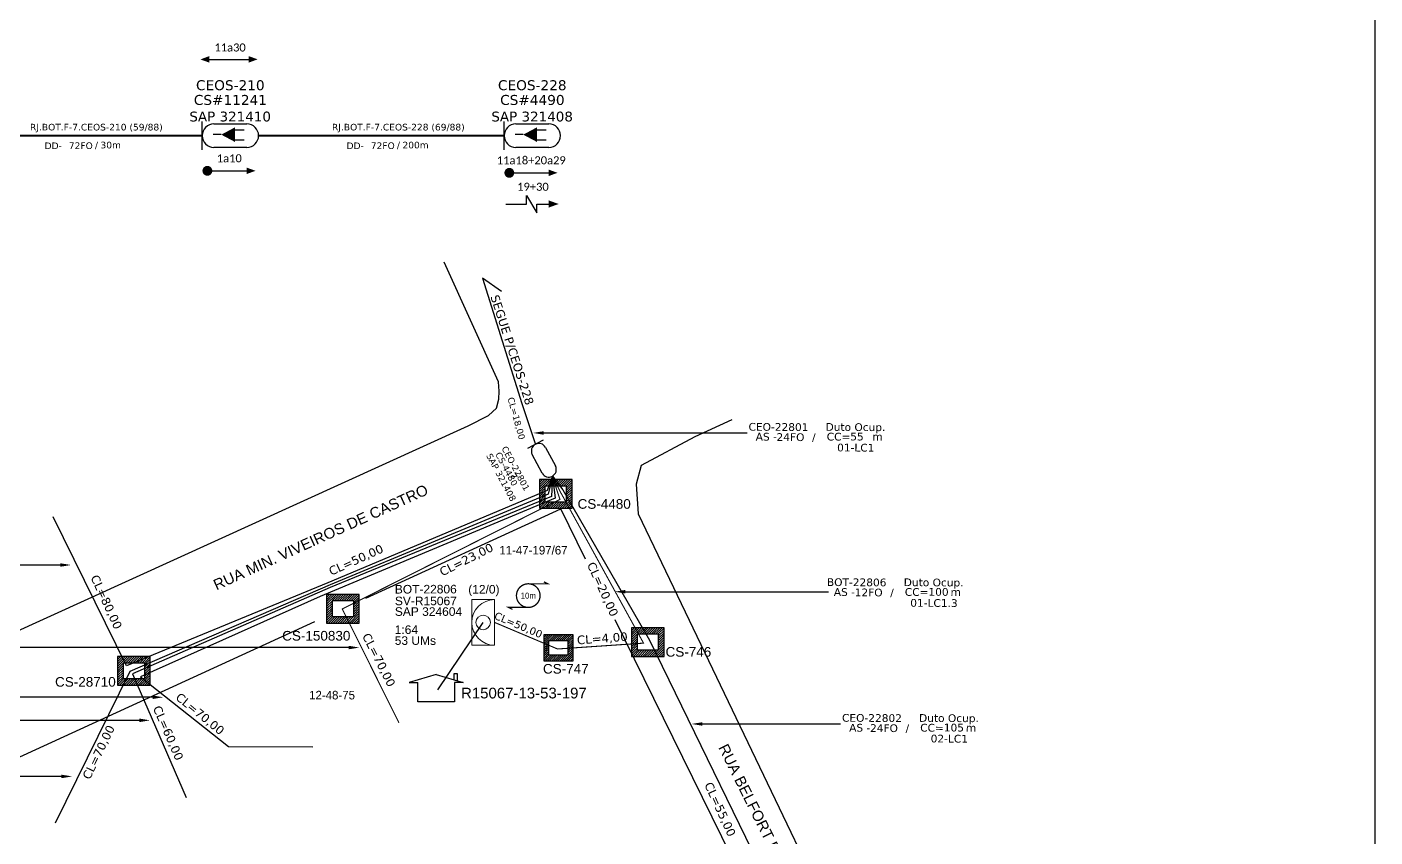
# Model space of a CAD drawing. Header units: metres. Extents: x -1286 to -445, y -500 to 94.
# Drawn here: x -719.6 to -445.1, y -368.2 to -203.3 of the extents above; entities that cross this region are included whole.
import ezdxf
from ezdxf import colors
from ezdxf.entities.mleader import LeaderData, LeaderLine
from ezdxf.enums import TextEntityAlignment as Align
from ezdxf.math import Vec2, Vec3

# ---------------------------------------------------------------- set-up
doc = ezdxf.new("R2010")
doc.units = ezdxf.units.M
for name, color, linetype in [('10.1-Caixas Subterrâneas', 5, 'Continuous'), ('20.4-CEOS', 1, 'Continuous'), ('20.5-CABO AÉREO', 1, 'Continuous'), ('20.5-CEO', 1, 'Continuous'), ('CAP_A_INSTALAR', 1, 'Continuous'), ('CELULAS_GPON', 7, 'Continuous'), ('CEO', 1, 'Continuous'), ('Folga', 1, 'Continuous'), ('INDICAÇÃO', 7, 'Continuous'), ('label_cabos', 7, 'Continuous'), ('LOGRADOURO', 5, 'Continuous'), ('MUB', 252, 'Continuous'), ('SETA', 7, 'Continuous'), ('surveys', 7, 'Continuous'), ('surveys legendas', 7, 'Continuous')]:
    doc.layers.add(name, color=color, linetype=linetype)
for name, color, linetype, lineweight in [("20.0-LEGENDA DOS CDO'S", 1, 'Continuous', 0), ('20.1-CDO_INTERIOR', 1, 'Continuous', 0), ('40.1-ETIQUETAS', 1, 'Continuous', 20)]:
    doc.layers.add(name, color=color, linetype=linetype, lineweight=lineweight)
doc.layers.add('DROP DE CLIENTE', color=140, linetype='Continuous', plot=False)
doc.styles.add('ARIAL', font='arial.ttf')
doc.styles.add('siredit', font='verdana.ttf')
doc.linetypes.add('FENCELINE1', pattern='A,0.25,-0.1,[133,ltypeshp.shx,S=0.1,R=0,X=-0.1,Y=0],-0.1,1', length=1.45)

# ---------------------------------------------------------------- blocks, each defined once
blk = doc.blocks.new('*X70')
at = {"color": 0, "linetype": 'Continuous'}
for p, q in [((-1.25, 0.34099), (-0.49099, 1.1)), ((-1.25, 0.517767), (-0.667767, 1.1)), ((-1.25, 0.694544), (-0.844544, 1.1)), ((-1.25, 0.87132), (-1.02132, 1.1)), ((-1.25, 1.048097), (-1.198097, 1.1)), ((-0.789214, 0.625), (-0.314214, 1.1)), ((-0.612437, 0.625), (-0.137437, 1.1)), ((-0.43566, 0.625), (0.03934, 1.1)), ((-0.258883, 0.625), (0.216117, 1.1)), ((-0.082107, 0.625), (0.392893, 1.1)), ((0.09467, 0.625), (0.56967, 1.1)), ((0.271447, 0.625), (0.746447, 1.1)), ((0.448223, 0.625), (0.923223, 1.1)), ((0.625, 0.625), (1.1, 1.1)), ((0.801777, 0.625), (1.25, 1.073223)), ((-1.25, 0.164214), (-0.8035, 0.610714)), ((-1.25, -0.012563), (-0.8035, 0.433937)), ((-1.25, -0.18934), (-0.8035, 0.25716)), ((-1.25, -0.366117), (-0.8035, 0.080383)), ((0.8035, 0.449947), (1.25, 0.896447)), ((0.8035, 0.27317), (1.25, 0.71967)), ((0.8035, 0.096393), (1.25, 0.542893)), ((0.8035, -0.080383), (1.25, 0.366117)), ((0.8035, -0.25716), (1.25, 0.18934)), ((0.8035, -0.433937), (1.25, 0.012563)), ((-1.25, -0.542893), (-0.8035, -0.096393)), ((-1.25, -0.71967), (-0.8035, -0.27317)), ((-1.25, -0.896447), (-0.8035, -0.449947)), ((-1.25, -1.073223), (-0.801777, -0.625)), ((-1.1, -1.1), (-0.625, -0.625)), ((-0.923223, -1.1), (-0.448223, -0.625)), ((-0.746447, -1.1), (-0.271447, -0.625)), ((-0.56967, -1.1), (-0.09467, -0.625)), ((-0.392893, -1.1), (0.082107, -0.625)), ((-0.216117, -1.1), (0.258883, -0.625)), ((-0.03934, -1.1), (0.43566, -0.625)), ((0.137437, -1.1), (0.612437, -0.625)), ((0.314214, -1.1), (0.789214, -0.625)), ((0.49099, -1.1), (1.25, -0.34099)), ((0.667767, -1.1), (1.25, -0.517767)), ((0.8035, -0.610714), (1.25, -0.164214)), ((0.844544, -1.1), (1.25, -0.694544)), ((1.02132, -1.1), (1.25, -0.87132)), ((1.198097, -1.1), (1.25, -1.048097))]:
    blk.add_line(p, q, dxfattribs=at)
blk = doc.blocks.new('MANHOLE_MQ')
at = {"color": 0, "linetype": 'Continuous'}
for p, q in [((0.00000623, 0.00000569), (-0.00000627, 0.00000569)), ((-0.00000627, 0.00000569), (-0.00000627, -0.00000531)), ((0.00000623, -0.00000531), (0.00000623, 0.00000569)), ((-0.00000404, 0.00000331), (0.00000399, 0.00000331)), ((-0.00000404, -0.00000294), (-0.00000404, 0.00000331)), ((0.00000399, 0.00000331), (0.00000399, -0.00000294)), ((0.00000399, -0.00000294), (-0.00000404, -0.00000294)), ((0.00000399, -0.00000294), (0.00000399, -0.00000294)), ((-0.00000627, -0.00000531), (0.00000623, -0.00000531))]:
    blk.add_line(p, q, dxfattribs=at)
at = {"color": 0, "linetype": 'Continuous', "xscale": 5e-06, "yscale": 5e-06, "zscale": 1e-05}
blk.add_blockref('*X70', (-0.00000002, 0.00000019), dxfattribs=at)
blk = doc.blocks.new('Inst CB DT OCUP CFOA-SM-AS-80-TS-24')
at = {"layer": 'label_cabos', "color": 0, "style": 'siredit'}
for tag, flags, p in [('ID_ATIVIDADE', 3, (1.31, 2.67)), ('FATOR', 1, (11.56, 2.55))]:
    blk.add_attdef(tag, text='', height=1, rotation=359.69, dxfattribs=dict(at, flags=flags)).set_placement(p, align=Align.MIDDLE_CENTER)
for tag, p in [('DESTINO_CABO', (3.13, 1.26)), ('TIPO_CABO', (13.11, 1.24)), ('TIPO_CABO', (1.76, 0)), ('CABO', (4.69, -0.05)), ('/', (7.71, -0.05)), ('LANCE', (10.91, 0)), ('UND', (15.96, 0)), ('FID', (13.15, -1.41))]:
    blk.add_attdef(tag, text='', height=1, rotation=359.69, dxfattribs=at).set_placement(p, align=Align.MIDDLE_CENTER)
blk.add_attdef('QTDE', (12.43, -0.47), '', height=1, rotation=359.69, dxfattribs=at)
blk = doc.blocks.new('A$C07E14978')
at = {"layer": 'Folga', "color": 0, "const_width": 0.137}
for points in [[(2.23, 2.92), (4.42, 2.92), (3.98, 3.13)], [(2.23, 0.28), (0.03, 0.28), (0.47, 0.06)]]:
    blk.add_lwpolyline(points, dxfattribs=at)
at = {"layer": 'Folga', "color": 0, "const_width": 0.146}
blk.add_lwpolyline([(2.23, 2.92, 1.000012), (2.23, 0.28, 0.999978)], format="xyb", close=True, dxfattribs=at)
at = {"layer": 'Folga', "color": 0}
blk.add_text('10m', height=0.659, dxfattribs=at).set_placement((1.38, 1.27))
blk = doc.blocks.new('ETIQUETA_RS5F')
at = {"layer": '40.1-ETIQUETAS', "color": 0, "style": 'siredit'}
blk.add_text('/', height=1.5, dxfattribs=at).set_placement((1.58, -1.95), align=Align.MIDDLE_RIGHT)
for tag, p in [('ETIQUETA_R_PRIMARIA', (1.21, 4.1)), ('ETIQUETA_R_SECUNDARIA', (1.21, 2.1)), ('F_ATIVAS/F_MORTAS', (1.14, -4.24))]:
    blk.add_attdef(tag, text='', height=1.5, dxfattribs=at).set_placement(p, align=Align.MIDDLE_CENTER)
for tag, p in [('TIPO_CABO', (-6.58, -2.12)), ('CAP_CABO', (0.4, -2.09))]:
    blk.add_attdef(tag, text='', height=1.5, dxfattribs=at).set_placement(p, align=Align.MIDDLE_RIGHT)
blk.add_attdef('METROS', text='', height=1.5, dxfattribs=at).set_placement((2.14, -1.95), align=Align.MIDDLE_LEFT)
for tag, p in [('FUSÃO_1', (0.85, -8.39)), ('FUSÃO_2', (0.85, -10.6)), ('FUSÃO_3', (0.85, -12.93)), ('FUSÃO_4', (0.85, -15.14)), ('FUSÃO_5', (0.85, -17.16))]:
    blk.add_attdef(tag, text='', height=1.5, dxfattribs=at).set_placement(p, align=Align.CENTER)

msp = doc.modelspace()

# ---------------------------------------------------------------- linework, layer by layer
msp.add_lwpolyline([(-1286.07, -499.81), (-445.07, -499.81), (-445.07, 94.19), (-1286.07, 94.19)], close=True)
at = {"color": 7}
for points in [[(-682.47, -209.86), (-674.49, -209.86)], [(-682.88, -232.56), (-674.9, -232.56)], [(-621.38, -232.97), (-613.4, -232.97)], [(-617.91, -239.32), (-617.91, -237.55), (-615.8, -241.09), (-615.79, -239.32)]]:
    msp.add_lwpolyline(points, dxfattribs=at)
at = {"color": 7, "const_width": 1}
for points in [[(-683.38, -232.56, 1), (-682.38, -232.55, 1)], [(-621.88, -232.97, 1), (-620.88, -232.96, 1)]]:
    msp.add_lwpolyline(points, format="xyb", close=True, dxfattribs=at)
at = {"layer": '20.1-CDO_INTERIOR', "color": 1, "lineweight": 18, "elevation": -0.12}
msp.add_lwpolyline([(-629.03, -329.15), (-629.03, -319.87), (-624.39, -319.87), (-624.39, -329.15)], close=True, dxfattribs=at)
at = {"layer": '20.1-CDO_INTERIOR', "color": 1, "lineweight": 18}
msp.add_circle((-626.71, -324.51, -0.12), 1.48, dxfattribs=at)
msp.add_arc((-624.39, -324.51, -0.12), 4.64, 90.0276, 270.0276, dxfattribs=at)
at = {"layer": '20.4-CEOS', "color": 7}
for p, q in [((-681.55, -223), (-674.84, -223)), ((-620.05, -223), (-613.34, -223)), ((-674.84, -227.79), (-681.55, -227.79)), ((-613.34, -227.79), (-620.05, -227.79))]:
    msp.add_line(p, q, dxfattribs=at)
for points in [[(-683.94, -228.28), (-683.94, -222.51)], [(-677.41, -224.24), (-675.37, -224.24)], [(-622.44, -228.28), (-622.44, -222.51)], [(-615.91, -224.24), (-613.87, -224.24)], [(-680.05, -225.19), (-681.67, -225.19)], [(-677.41, -226.23), (-675.37, -226.23)], [(-618.55, -225.19), (-620.17, -225.19)], [(-615.91, -226.23), (-613.87, -226.23)]]:
    msp.add_lwpolyline(points, dxfattribs=at)
for points in [[(-680.05, -225.19, 0, 2.95, 0), (-677.28, -225.19, 2.95, 2.95, 0)], [(-618.55, -225.19, 0, 2.95, 0), (-615.78, -225.19, 2.95, 2.95, 0)]]:
    msp.add_lwpolyline(points, format="xyseb", dxfattribs=at)
for centre, start, end in [((-681.55, -225.39), 90, 270), ((-674.84, -225.39), 270, 90), ((-620.05, -225.39), 90, 270), ((-613.34, -225.39), 270, 90)]:
    msp.add_arc(centre, 2.39, start, end, dxfattribs=at)
at = {"layer": '20.5-CABO AÉREO', "color": 7, "ltscale": 8, "const_width": 0.4}
for points in [[(-738.37, -225.39), (-683.94, -225.39)], [(-672.44, -225.39), (-622.44, -225.39)]]:
    msp.add_lwpolyline(points, dxfattribs=at)
at = {"layer": '20.5-CEO', "color": 5}
for p, q in [((-614.69, -294.1, -0.12), (-616.72, -290.32, -0.12)), ((-614.02, -288.88, -0.12), (-612, -292.66, -0.12))]:
    msp.add_line(p, q, dxfattribs=at)
at = {"layer": '20.5-CEO', "color": 5, "elevation": -0.12}
msp.add_lwpolyline([(-614.46, -287.38), (-617.71, -289.12)], dxfattribs=at)
at = {"layer": '20.5-CEO', "color": 5}
for centre, start, end in [((-615.37, -289.6, -0.12), 28.1503, 208.1503), ((-613.34, -293.38, -0.12), 208.1503, 28.1503)]:
    msp.add_arc(centre, 1.53, start, end, dxfattribs=at)
at = {"layer": 'CAP_A_INSTALAR', "color": 7, "linetype": 'FENCELINE1', "ltscale": 2, "elevation": 0.1}
for points in [[(-623.01, -257.11), (-626.83, -254.43), (-618.86, -279.93), (-616.07, -288.28)], [(-612.62, -294.72), (-613.7, -297.67), (-658.36, -316.45), (-699.36, -333.36), (-714.26, -303.04)], [(-612.6, -294.71), (-613.46, -298.39), (-657.86, -316.89), (-698.65, -334.5), (-713.9, -365.36)], [(-612.62, -294.72), (-612.78, -298.87), (-657.84, -317.38), (-698.1, -335.01), (-687.17, -360.13)], [(-612.62, -294.72), (-612.05, -299.2), (-659.93, -319.2), (-696.49, -335.56)], [(-612.6, -294.71), (-610.47, -297.53), (-592.8, -328.13), (-564.09, -387.06)], [(-696.49, -335.56), (-678.57, -349.78), (-661.43, -349.87)]]:
    msp.add_lwpolyline(points, dxfattribs=at)
at = {"layer": 'CAP_A_INSTALAR', "color": 8, "linetype": 'FENCELINE1', "ltscale": 2, "const_width": 0.218, "elevation": 0.1}
msp.add_lwpolyline([(-612.62, -294.72), (-611.08, -299.46), (-655.4, -321.78), (-643.86, -344.95)], dxfattribs=at)
at = {"layer": 'CAP_A_INSTALAR', "linetype": 'FENCELINE1', "ltscale": 2, "const_width": 0.218, "elevation": 0.1}
msp.add_lwpolyline([(-612.6, -294.71), (-610.9, -298.09), (-594.05, -328.73), (-611.56, -329.92), (-624.39, -324.51)], dxfattribs=at)
at = {"layer": 'DROP DE CLIENTE'}
msp.add_lwpolyline([(-635.97, -338.22), (-626.71, -324.51)], dxfattribs=at)
at = {"layer": 'MUB', "elevation": -0.12}
for points in [[(-766.43, -346.64), (-629.79, -284.51), (-625.64, -282.39), (-624, -280.9), (-623.55, -279.05), (-623.48, -277.45), (-623.59, -275.51), (-634.68, -251.14)], [(-576.05, -283.25), (-583.6, -286.72), (-594.5, -292.54), (-595.56, -296.33), (-595.17, -302.43), (-531.38, -435.33)], [(-650.63, -319.59), (-610.91, -301.38)], [(-605.88, -311.61), (-610.91, -301.38)], [(-604.56, -486.36), (-545.42, -458.89), (-543, -455.61), (-541.68, -452.61), (-541.21, -449.69), (-541.05, -446.69), (-541.62, -443.28), (-542.59, -440.41), (-599.81, -323.97)], [(-771.46, -374.98), (-661, -324.34)]]:
    msp.add_lwpolyline(points, dxfattribs=at)
at = {"layer": 'SETA', "color": 7}
for points in [[(-622.06, -239.32), (-617.91, -239.32)], [(-615.79, -239.32), (-612.6, -239.32)]]:
    msp.add_lwpolyline(points, dxfattribs=at)
for points in [[(-682.46, -210.53), (-684.3, -209.87), (-682.47, -209.19)], [(-674.49, -209.19), (-672.65, -209.85), (-674.48, -210.53)], [(-674.9, -231.89), (-673.07, -232.55), (-674.9, -233.22)], [(-613.4, -232.3), (-611.57, -232.96), (-613.4, -233.63)], [(-613.36, -238.58), (-611.34, -239.31), (-613.36, -240.04)]]:
    msp.add_solid(points, dxfattribs=at)
at = {"layer": 'surveys'}
for p, q in [((-632.6, -334.88), (-632.02, -334.88)), ((-632.6, -336.17), (-632.6, -334.88)), ((-632.02, -334.88), (-632.02, -336.34)), ((-636.28, -335.12), (-641.77, -336.73)), ((-641.77, -336.73), (-640.05, -336.73)), ((-640.05, -340.66), (-640.05, -336.74)), ((-636.28, -335.12), (-630.79, -336.73)), ((-632.52, -336.72), (-632.52, -340.66)), ((-630.79, -336.73), (-632.52, -336.73)), ((-632.52, -340.66), (-640.05, -340.66))]:
    msp.add_line(p, q, dxfattribs=at)

# ---------------------------------------------------------------- block references
at = {"layer": '10.1-Caixas Subterrâneas', "color": 30, "rotation": 180.0191175169924}
for p, xscale, yscale, zscale in [((-611.94, -298.25, -0.12), 530865.5512663389, 530865.5512663389, 530865.5512663389), ((-655.28, -321.62, -0.12), 530865.5512663389, 530865.5512663389, 530865.5512663389), ((-593.19, -328.41, -0.12), 530865.5512663389, 530865.5512663389, 530865.5512663389), ((-611.4, -329.6, -0.12), 477778.9961397064, 477778.9961397064, 477778.9961397064), ((-697.85, -334.27, -0.12), 530865.5512663389, 530865.5512663389, 530865.5512663389)]:
    msp.add_blockref('MANHOLE_MQ', p, dxfattribs=dict(at, xscale=xscale, yscale=yscale, zscale=zscale))
at = {"layer": '40.1-ETIQUETAS', "color": 7}
ref = msp.add_blockref('ETIQUETA_RS5F', (-706.58, -225.55), dxfattribs=dict(at, xscale=0.9000000000000057, yscale=0.9000000000000057, zscale=0.9000000000000057))
ref.add_attrib('ETIQUETA_R_SECUNDARIA', 'RJ.BOT.F-7.CEOS-210 (59/88)', dxfattribs={"color": 0, "height": 1.35, "style": 'siredit'}).set_placement((-705.49, -223.66), align=Align.MIDDLE_CENTER)
ref.add_attrib('TIPO_CABO', 'DD-', dxfattribs={"color": 0, "height": 1.35, "style": 'siredit'}).set_placement((-712.51, -227.46), align=Align.MIDDLE_RIGHT)
ref.add_attrib('CAP_CABO', '72FO', dxfattribs={"color": 0, "height": 1.35, "style": 'siredit'}).set_placement((-706.22, -227.44), align=Align.MIDDLE_RIGHT)
ref.add_attrib('METROS', '30m', dxfattribs={"color": 0, "height": 1.35, "style": 'siredit'}).set_placement((-704.65, -227.31), align=Align.MIDDLE_LEFT)
ref = msp.add_blockref('ETIQUETA_RS5F', (-645.08, -225.55), dxfattribs=dict(at, xscale=0.9000000000000057, yscale=0.9000000000000057, zscale=0.9000000000000057))
ref.add_attrib('ETIQUETA_R_SECUNDARIA', 'RJ.BOT.F-7.CEOS-228 (69/88)', dxfattribs={"color": 0, "height": 1.35, "style": 'siredit'}).set_placement((-643.99, -223.66), align=Align.MIDDLE_CENTER)
ref.add_attrib('TIPO_CABO', 'DD-', dxfattribs={"color": 0, "height": 1.35, "style": 'siredit'}).set_placement((-651.01, -227.46), align=Align.MIDDLE_RIGHT)
ref.add_attrib('CAP_CABO', '72FO', dxfattribs={"color": 0, "height": 1.35, "style": 'siredit'}).set_placement((-644.72, -227.44), align=Align.MIDDLE_RIGHT)
ref.add_attrib('METROS', '200m', dxfattribs={"color": 0, "height": 1.35, "style": 'siredit'}).set_placement((-643.15, -227.31), align=Align.MIDDLE_LEFT)
at = {"layer": 'Folga', "xscale": 1.823335427934488, "yscale": 1.823335427934488, "zscale": 1.823335427934488}
msp.add_blockref('A$C07E14978', (-621.59, -321.97, -0.12), dxfattribs=at)
at = {"layer": 'label_cabos', "color": 0, "lineweight": 0}
ref = msp.add_blockref('Inst CB DT OCUP CFOA-SM-AS-80-TS-24', (-571.48, -286.69, -0.12), dxfattribs=dict(at, xscale=1.572023624550408, yscale=1.572023624550408, zscale=1.572023624550408))
ref.add_attrib('DESTINO_CABO', 'CEO-22801', dxfattribs={"color": 0, "height": 1.572, "rotation": 359.69, "style": 'siredit'}).set_placement((-566.56, -284.71, -0.12), align=Align.MIDDLE_CENTER)
ref.add_attrib('CABO', '24FO', dxfattribs={"color": 0, "height": 1.572, "rotation": 359.69, "style": 'siredit'}).set_placement((-564.12, -286.78, -0.12), align=Align.MIDDLE_CENTER)
ref.add_attrib('TIPO_CABO', 'Duto Ocup.', dxfattribs={"color": 0, "height": 1.572, "rotation": 359.69, "style": 'siredit'}).set_placement((-550.88, -284.74, -0.12), align=Align.MIDDLE_CENTER)
ref.add_attrib('/', '/', dxfattribs={"color": 0, "height": 1.57, "rotation": 359.69, "style": 'siredit'}).set_placement((-559.36, -286.78, -0.12), align=Align.MIDDLE_CENTER)
ref.add_attrib('TIPO_CABO', 'AS - ', dxfattribs={"color": 0, "height": 1.572, "rotation": 359.69, "style": 'siredit'}).set_placement((-568.71, -286.7, -0.12), align=Align.MIDDLE_CENTER)
ref.add_attrib('FID', '01-LC1', dxfattribs={"color": 0, "height": 1.572, "rotation": 359.69, "style": 'siredit'}).set_placement((-550.82, -288.92, -0.12), align=Align.MIDDLE_CENTER)
ref.add_attrib('LANCE', 'CC=', dxfattribs={"color": 0, "height": 1.572, "rotation": 359.69, "style": 'siredit'}).set_placement((-554.33, -286.69, -0.12), align=Align.MIDDLE_CENTER)
ref.add_attrib('QTDE', '55', (-551.95, -287.44, -0.12), dxfattribs={"color": 0, "height": 1.572, "rotation": 359.69, "style": 'siredit'})
ref.add_attrib('UND', 'm', dxfattribs={"color": 0, "height": 1.57, "rotation": 359.69, "style": 'siredit'}).set_placement((-546.39, -286.69, -0.12), align=Align.MIDDLE_CENTER)
ref = msp.add_blockref('Inst CB DT OCUP CFOA-SM-AS-80-TS-24', (-555.57, -318.33, -0.12), dxfattribs=dict(at, xscale=1.572023624550408, yscale=1.572023624550408, zscale=1.572023624550408))
ref.add_attrib('DESTINO_CABO', 'BOT-22806', dxfattribs={"color": 0, "height": 1.572, "rotation": 359.69, "style": 'siredit'}).set_placement((-550.64, -316.34, -0.12), align=Align.MIDDLE_CENTER)
ref.add_attrib('CABO', '12FO', dxfattribs={"color": 0, "height": 1.572, "rotation": 359.69, "style": 'siredit'}).set_placement((-548.2, -318.41, -0.12), align=Align.MIDDLE_CENTER)
ref.add_attrib('TIPO_CABO', 'Duto Ocup.', dxfattribs={"color": 0, "height": 1.572, "rotation": 359.69, "style": 'siredit'}).set_placement((-534.96, -316.37, -0.12), align=Align.MIDDLE_CENTER)
ref.add_attrib('/', '/', dxfattribs={"color": 0, "height": 1.57, "rotation": 359.69, "style": 'siredit'}).set_placement((-543.44, -318.41, -0.12), align=Align.MIDDLE_CENTER)
ref.add_attrib('TIPO_CABO', 'AS - ', dxfattribs={"color": 0, "height": 1.572, "rotation": 359.69, "style": 'siredit'}).set_placement((-552.8, -318.33, -0.12), align=Align.MIDDLE_CENTER)
ref.add_attrib('FID', '01-LC1.3', dxfattribs={"color": 0, "height": 1.572, "rotation": 359.69, "style": 'siredit'}).set_placement((-534.9, -320.55, -0.12), align=Align.MIDDLE_CENTER)
ref.add_attrib('LANCE', 'CC=', dxfattribs={"color": 0, "height": 1.572, "rotation": 359.69, "style": 'siredit'}).set_placement((-538.42, -318.32, -0.12), align=Align.MIDDLE_CENTER)
ref.add_attrib('QTDE', '100', (-536.03, -319.07, -0.12), dxfattribs={"color": 0, "height": 1.572, "rotation": 359.69, "style": 'siredit'})
ref.add_attrib('UND', 'm', dxfattribs={"color": 0, "height": 1.57, "rotation": 359.69, "style": 'siredit'}).set_placement((-530.47, -318.32, -0.12), align=Align.MIDDLE_CENTER)
ref = msp.add_blockref('Inst CB DT OCUP CFOA-SM-AS-80-TS-24', (-552.44, -345.96, -0.12), dxfattribs=dict(at, xscale=1.572023624550408, yscale=1.572023624550408, zscale=1.572023624550408))
ref.add_attrib('DESTINO_CABO', 'CEO-22802', dxfattribs={"color": 0, "height": 1.572, "rotation": 359.69, "style": 'siredit'}).set_placement((-547.52, -343.97, -0.12), align=Align.MIDDLE_CENTER)
ref.add_attrib('CABO', '24FO', dxfattribs={"color": 0, "height": 1.572, "rotation": 359.69, "style": 'siredit'}).set_placement((-545.08, -346.04, -0.12), align=Align.MIDDLE_CENTER)
ref.add_attrib('TIPO_CABO', 'Duto Ocup.', dxfattribs={"color": 0, "height": 1.572, "rotation": 359.69, "style": 'siredit'}).set_placement((-531.84, -344, -0.12), align=Align.MIDDLE_CENTER)
ref.add_attrib('/', '/', dxfattribs={"color": 0, "height": 1.57, "rotation": 359.69, "style": 'siredit'}).set_placement((-540.32, -346.04, -0.12), align=Align.MIDDLE_CENTER)
ref.add_attrib('TIPO_CABO', 'AS - ', dxfattribs={"color": 0, "height": 1.572, "rotation": 359.69, "style": 'siredit'}).set_placement((-549.67, -345.96, -0.12), align=Align.MIDDLE_CENTER)
ref.add_attrib('FID', '02-LC1', dxfattribs={"color": 0, "height": 1.572, "rotation": 359.69, "style": 'siredit'}).set_placement((-531.77, -348.18, -0.12), align=Align.MIDDLE_CENTER)
ref.add_attrib('LANCE', 'CC=', dxfattribs={"color": 0, "height": 1.572, "rotation": 359.69, "style": 'siredit'}).set_placement((-535.29, -345.96, -0.12), align=Align.MIDDLE_CENTER)
ref.add_attrib('QTDE', '105', (-532.9, -346.7, -0.12), dxfattribs={"color": 0, "height": 1.572, "rotation": 359.69, "style": 'siredit'})
ref.add_attrib('UND', 'm', dxfattribs={"color": 0, "height": 1.57, "rotation": 359.69, "style": 'siredit'}).set_placement((-527.35, -345.96, -0.12), align=Align.MIDDLE_CENTER)

# ---------------------------------------------------------------- texts
at = {"layer": '10.1-Caixas Subterrâneas', "color": 30, "style": 'ARIAL'}
for s, p in [('CS-4480', (-607.48, -301.37, -0.12)), ('CS-150830', (-667.64, -328.21, -0.12)), ('CS-746', (-589.56, -331.49, -0.12)), ('CS-747', (-614.53, -334.94, -0.12)), ('CS-28710', (-713.9, -337.6, -0.12))]:
    msp.add_text(s, height=1.965, dxfattribs=at).set_placement(p)
at = {"layer": "20.0-LEGENDA DOS CDO'S", "color": 7, "style": 'ARIAL'}
for s, rotation, p in [('BOT-22806', 0.118, (-644.7, -318.63, -0.12)), ('SV-R15067', 359.9724, (-644.69, -321.01, -0.12)), ('SAP 324604', 359.9724, (-644.7, -323.17, -0.12)), ('1:64', 359.9724, (-644.72, -326.86, -0.12)), ('53 UMs', 359.9724, (-644.72, -329.08, -0.12))]:
    msp.add_text(s, height=1.747, rotation=rotation, dxfattribs=at).set_placement(p)
msp.add_text('(12/0)', height=1.747, rotation=359.9724, dxfattribs=at).set_placement((-626.56, -318.64, -0.12), align=Align.CENTER)
at = {"layer": '20.4-CEOS', "color": 7, "style": 'siredit'}
for s, height, p in [('CS#11241', 2.028, (-678.19, -218.12)), ('CS#4490', 2.028, (-616.69, -218.12)), ('SAP 321410', 2, (-678.24, -221.5)), ('SAP 321408', 2, (-616.74, -221.5))]:
    msp.add_text(s, height=height, dxfattribs=at).set_placement(p, align=Align.MIDDLE_CENTER)
msp.add_text('SEGUE P/CEOS-228', height=1.7636, rotation=288.0179, dxfattribs=at).set_placement((-620.79, -269.02, 0.1), align=Align.MIDDLE_CENTER)
for s, p in [('CEO-22801', (-619.52, -292.85, -0.12)), ('7', (-619.87, -294.42, -0.12))]:
    msp.add_text(s, height=1.29, rotation=298.1503, dxfattribs=at).set_placement(p, align=Align.TOP_CENTER)
at = {"layer": '20.5-CEO', "color": 7, "style": 'siredit'}
for s, p in [('SAP 321408', (-622.46, -294.67, -0.12)), ('CS-4480', (-621.38, -292.96, -0.12))]:
    msp.add_text(s, height=1.295, rotation=298.1503, dxfattribs=at).set_placement(p, align=Align.TOP_CENTER)
at = {"layer": '40.1-ETIQUETAS', "color": 7, "char_height": 1.633, "width": 27.8947, "attachment_point": 5, "style": 'ARIAL'}
for s, insert in [('{\\fCalibri|b0|i0|c0|p34;11a30}', (-678.26, -207.45)), ('{\\fCalibri|b0|i0|c0|p34;1a10}', (-678.41, -230.01)), ('{\\fCalibri|b0|i0|c0|p34;11a18+20a29}', (-616.91, -230.42)), ('{\\fCalibri|b0|i0|c0|p34;19+30}', (-616.57, -235.81))]:
    msp.add_mtext(s, dxfattribs=dict(at, insert=insert))
at = {"layer": 'CELULAS_GPON', "style": 'siredit'}
for s, height, rotation, p in [('CL=18,00', 1.31, 285.5941, (-621.76, -278.85, -0.12)), ('CL=50,00', 1.747, 24.28, (-657.66, -315.01, -0.12)), ('CL=23,00', 1.747, 26.6606, (-635.05, -315.15, -0.12)), ('CL=20,00', 1.747, 294.5368, (-605.61, -312.71, -0.12)), ('CL=80,00', 1.747, 294.787, (-706.72, -315.33, -0.12)), ('CL=50,00', 1.528, 337.0875, (-624.61, -323.71, -0.12)), ('CL=4,00', 1.747, 4.1969, (-607.55, -329, -0.12)), ('CL=70,00', 1.747, 296.9286, (-651.41, -327.25, -0.12)), ('CL=70,00', 1.747, 320.7862, (-689.51, -340.04, -0.12)), ('CL=60,00', 1.747, 293.5589, (-694.02, -341.93, -0.12)), ('CL=70,00', 1.747, 64.2098, (-706.84, -356.66, -0.12)), ('CL=55,00', 1.747, 294.6382, (-581.71, -357.53, -0.12))]:
    msp.add_text(s, height=height, rotation=rotation, dxfattribs=at).set_placement(p)
at = {"layer": 'CEO', "color": 7, "style": 'siredit'}
for s, p in [('CEOS-210', (-678.21, -215.12)), ('CEOS-228', (-616.71, -215.12))]:
    msp.add_text(s, height=2.028, dxfattribs=at).set_placement(p, align=Align.MIDDLE_CENTER)
at = {"layer": 'LOGRADOURO', "style": 'ARIAL'}
for s, rotation, p in [('RUA MIN. VIVEIROS DE CASTRO', 24.444, (-681.03, -318.01, -0.12)), ('RUA BELFORT ROXO', 296.4738, (-578.88, -349.97, -0.12))]:
    msp.add_text(s, height=2.1834, rotation=rotation, dxfattribs=at).set_placement(p)
at = {"layer": 'surveys legendas'}
for s, height, p in [('11-47-197/67', 1.7467, (-623.42, -310.68, -0.12)), ('12-48-75', 1.747, (-662.16, -340.19, -0.12))]:
    msp.add_text(s, height=height, dxfattribs=at).set_placement(p)
at = {"layer": 'surveys legendas', "color": 0, "style": 'ARIAL'}
msp.add_text('R15067-13-53-197', height=2.1834, dxfattribs=at).set_placement((-631.22, -339.99, -0.12))

# ---------------------------------------------------------------- leaders
at = {"layer": 'INDICAÇÃO', "color": 0}
ml = msp.add_multileader_mtext('Standard', dxfattribs=at)
ml.set_content('')
ml.set_leader_properties()
ml.build(insert=Vec2(0, 0))
ml.multileader.update_dxf_attribs({"arrow_head_size": 2.18})
ctx = ml.context
ctx.base_point, ctx.char_height, ctx.arrow_head_size, ctx.landing_gap_size, ctx.plane_origin, ctx.plane_x_axis, ctx.plane_y_axis = Vec3(-564.24, -285.93, -0.12), 8.73, 2.18, 4.37, Vec3(-603.61, -285.93, -0.12), Vec3(-1, 0), Vec3(0, -1)
ctx.text_align_type = 2
notes = []
notes.append((ctx, [(0, (1, 1, 0), (-581.14, -285.93, -0.12), (1, 0), 8.17, [(0, [(-616.55, -285.93, -0.12)], 0, [])])]))
ctx.mtext.insert, ctx.mtext.text_direction, ctx.mtext.rotation, ctx.mtext.alignment, ctx.mtext.flow_direction = Vec3(-568.61, -290.3, -0.12), Vec3(-1, 0), 3.141593, 3, 5
ml = msp.add_multileader_mtext('Standard', dxfattribs=at)
ml.set_content('')
ml.set_leader_properties()
ml.build(insert=Vec2(0, 0))
ml.multileader.update_dxf_attribs({"arrow_head_size": 2.18})
ctx = ml.context
ctx.base_point, ctx.char_height, ctx.arrow_head_size, ctx.landing_gap_size, ctx.plane_origin = Vec3(-760.75, -312.82, -0.12), 8.73, 2.18, 4.37, Vec3(-723.6, -312.82, -0.12)
ctx.text_align_type = 2
notes.append((ctx, [(0, (1, 1, 0), (-746.07, -312.82, -0.12), (-1, 0), 5.94, [(0, [(-710.67, -312.82, -0.12)], 0, [])])]))
ctx.mtext.insert, ctx.mtext.alignment, ctx.mtext.flow_direction = Vec3(-756.38, -308.45, -0.12), 3, 5
ml = msp.add_multileader_mtext('Standard', dxfattribs=at)
ml.set_content('')
ml.set_leader_properties()
ml.build(insert=Vec2(0, 0))
ml.multileader.update_dxf_attribs({"arrow_head_size": 2.18})
ctx = ml.context
ctx.base_point, ctx.char_height, ctx.arrow_head_size, ctx.landing_gap_size, ctx.plane_origin, ctx.plane_x_axis, ctx.plane_y_axis = Vec3(-547.61, -318.26, -0.12), 8.73, 2.18, 4.37, Vec3(-586.99, -318.26, -0.12), Vec3(-1, 0), Vec3(0, -1)
ctx.text_align_type = 2
notes.append((ctx, [(0, (1, 1, 0), (-564.52, -318.26, -0.12), (1, 0), 8.17, [(0, [(-599.92, -318.26, -0.12)], 0, [])])]))
ctx.mtext.insert, ctx.mtext.text_direction, ctx.mtext.rotation, ctx.mtext.alignment, ctx.mtext.flow_direction = Vec3(-551.98, -322.63, -0.12), Vec3(-1, 0), 3.141593, 3, 5
ml = msp.add_multileader_mtext('Standard', dxfattribs=at)
ml.set_content('')
ml.set_leader_properties()
ml.build(insert=Vec2(0, 0))
ml.multileader.update_dxf_attribs({"arrow_head_size": 2.18})
ctx = ml.context
ctx.base_point, ctx.char_height, ctx.arrow_head_size, ctx.landing_gap_size, ctx.plane_origin = Vec3(-750.9, -329.63, -0.12), 8.73, 2.18, 4.37, Vec3(-664.88, -329.63, -0.12)
ctx.text_align_type = 2
notes.append((ctx, [(0, (1, 1, 0), (-687.35, -329.63, -0.12), (-1, 0), 54.81, [(0, [(-651.94, -329.63, -0.12)], 0, [])])]))
ctx.mtext.insert, ctx.mtext.alignment, ctx.mtext.flow_direction = Vec3(-746.53, -325.26, -0.12), 3, 5
ml = msp.add_multileader_mtext('Standard', dxfattribs=at)
ml.set_content('')
ml.set_leader_properties()
ml.build(insert=Vec2(0, 0))
ml.multileader.update_dxf_attribs({"arrow_head_size": 2.18})
ctx = ml.context
ctx.base_point, ctx.char_height, ctx.arrow_head_size, ctx.landing_gap_size, ctx.plane_origin = Vec3(-741.93, -339.75, -0.12), 8.73, 2.18, 4.37, Vec3(-704.79, -339.75, -0.12)
ctx.text_align_type = 2
notes.append((ctx, [(0, (1, 1, 0), (-727.26, -339.75, -0.12), (-1, 0), 5.94, [(0, [(-691.85, -339.75, -0.12)], 0, [])])]))
ctx.mtext.insert, ctx.mtext.alignment, ctx.mtext.flow_direction = Vec3(-737.57, -335.38, -0.12), 3, 5
ml = msp.add_multileader_mtext('Standard', dxfattribs=at)
ml.set_content('')
ml.set_leader_properties()
ml.build(insert=Vec2(0, 0))
ml.multileader.update_dxf_attribs({"arrow_head_size": 2.18})
ctx = ml.context
ctx.base_point, ctx.char_height, ctx.arrow_head_size, ctx.landing_gap_size, ctx.plane_origin = Vec3(-744.65, -344.45, -0.12), 8.73, 2.18, 4.37, Vec3(-707.5, -344.45, -0.12)
ctx.text_align_type = 2
notes.append((ctx, [(0, (1, 1, 0), (-729.97, -344.45, -0.12), (-1, 0), 5.94, [(0, [(-694.56, -344.45, -0.12)], 0, [])])]))
ctx.mtext.insert, ctx.mtext.alignment, ctx.mtext.flow_direction = Vec3(-740.28, -340.09, -0.12), 3, 5
ml = msp.add_multileader_mtext('Standard', dxfattribs=at)
ml.set_content('')
ml.set_leader_properties()
ml.build(insert=Vec2(0, 0))
ml.multileader.update_dxf_attribs({"arrow_head_size": 2.18})
ctx = ml.context
ctx.base_point, ctx.char_height, ctx.arrow_head_size, ctx.landing_gap_size, ctx.plane_origin, ctx.plane_x_axis, ctx.plane_y_axis = Vec3(-545.2, -345.19, -0.12), 8.73, 2.18, 4.37, Vec3(-584.57, -345.19, -0.12), Vec3(-1, 0), Vec3(0, -1)
ctx.text_align_type = 2
notes.append((ctx, [(0, (1, 1, 0), (-562.1, -345.19, -0.12), (1, 0), 8.17, [(0, [(-584.26, -345.19, -0.12)], 0, [])])]))
ctx.mtext.insert, ctx.mtext.text_direction, ctx.mtext.rotation, ctx.mtext.alignment, ctx.mtext.flow_direction = Vec3(-549.57, -349.56, -0.12), Vec3(-1, 0), 3.141593, 3, 5
ml = msp.add_multileader_mtext('Standard', dxfattribs=at)
ml.set_content('')
ml.set_leader_properties()
ml.build(insert=Vec2(0, 0))
ml.multileader.update_dxf_attribs({"arrow_head_size": 2.18})
ctx = ml.context
ctx.base_point, ctx.char_height, ctx.arrow_head_size, ctx.landing_gap_size, ctx.plane_origin = Vec3(-760.51, -355.87, -0.12), 8.73, 2.18, 4.37, Vec3(-723.37, -355.87, -0.12)
ctx.text_align_type = 2
notes.append((ctx, [(0, (1, 1, 0), (-745.84, -355.87, -0.12), (-1, 0), 5.94, [(0, [(-710.43, -355.87, -0.12)], 0, [])])]))
ctx.mtext.insert, ctx.mtext.alignment, ctx.mtext.flow_direction = Vec3(-756.15, -351.51, -0.12), 3, 5
for ctx, leaders in notes:
    for number, flags, end, landing, length, lines in leaders:
        leader = LeaderData()
        leader.index, (leader.has_last_leader_line, leader.has_dogleg_vector, leader.attachment_direction) = number, flags
        leader.last_leader_point, leader.dogleg_vector, leader.dogleg_length = Vec3(end), Vec3(landing), length
        for number, points, colour, breaks in lines:
            line = LeaderLine()
            line.index, line.vertices, line.color, line.breaks = number, Vec3.list(points), colors.encode_raw_color(colour), breaks
            leader.lines.append(line)
        ctx.leaders.append(leader)

doc.saveas('drawing.dxf')
